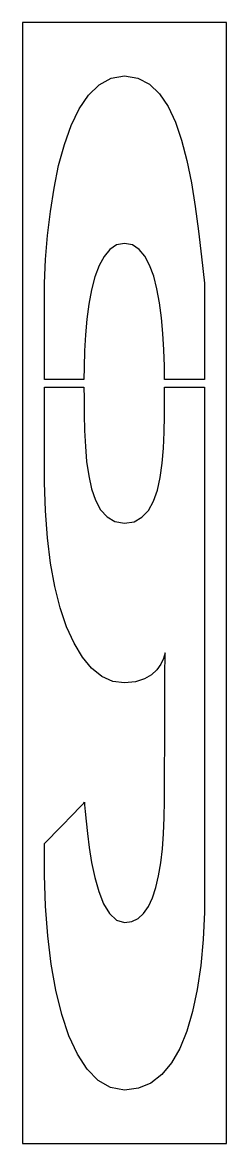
# Model space of a CAD drawing. Extents: x 0 to 20, y 0 to 110.
import ezdxf

# ---------------------------------------------------------------- set-up
doc = ezdxf.new("R2010")
doc.units = 0
doc.layers.add('CUT', color=7, linetype='Continuous')
doc.layers.add('OUTSIDE', color=1, linetype='Continuous')

msp = doc.modelspace()

# ---------------------------------------------------------------- linework, layer by layer
at = {"layer": 'CUT'}
for points in [[(13.8563, 77.883), (13.7681, 79.4804), (13.6309, 81.0288), (13.4349, 82.4988), (13.1801, 83.8708), (12.8665, 85.1056), (12.4647, 86.1738), (11.9943, 87.0656), (11.4259, 87.732), (10.7693, 88.1632), (10.0049, 88.32), (9.2307, 88.173), (8.5643, 87.732), (7.9959, 87.046), (7.5059, 86.1346), (7.1041, 85.0272), (6.7709, 83.763), (6.5063, 82.3714), (6.3103, 80.8818), (6.1731, 79.3432), (6.0751, 77.7654), (6.0359, 76.1876), (6.0281, 74.976), (2.1551, 74.976), (2.1551, 76.266), (2.1551, 77.8928), (2.1551, 79.5196), (2.1551, 81.1562), (2.1551, 82.783), (2.1551, 84.4098), (2.2727, 86.7324), (2.4589, 89.0942), (2.7333, 91.4462), (3.0959, 93.7492), (3.5467, 95.9542), (4.1053, 98.0122), (4.7717, 99.884), (5.5557, 101.5206), (6.4671, 102.8632), (7.5059, 103.8824), (8.6819, 104.5292), (10.0049, 104.7448), (11.3083, 104.5292), (12.4451, 103.9314), (13.4251, 103.0004), (14.2679, 101.746), (14.9931, 100.2172), (15.6007, 98.4434), (16.1201, 96.4442), (16.5513, 94.2686), (16.9335, 91.946), (17.2667, 89.5058), (17.5607, 86.9872), (17.8449, 84.4098), (17.8449, 79.5098), (17.8449, 74.976), (13.921, 74.976), (13.9053, 76.266)], [(4.5561, 10.5668), (3.8505, 12.6738), (3.2821, 15.0356), (2.8215, 17.613), (2.4883, 20.3864), (2.2629, 23.3068), (2.1551, 26.335), (2.1551, 29.4318), (2.2335, 29.5102), (2.4491, 29.7258), (2.7725, 30.059), (3.1841, 30.4804), (3.6349, 30.9508), (4.1249, 31.4506), (4.6051, 31.9504), (5.0657, 32.4306), (5.4675, 32.8422), (5.7909, 33.1852), (6.0065, 33.4008), (6.0751, 33.489), (6.0947, 33.244), (6.1437, 32.5972), (6.2319, 31.627), (6.3593, 30.4118), (6.5357, 29.0398), (6.7709, 27.5796), (7.0845, 26.1194), (7.4765, 24.7474), (7.9567, 23.5322), (8.5251, 22.562), (9.2111, 21.9152), (10.0049, 21.68), (10.7105, 21.778), (11.3377, 22.0818), (11.8767, 22.5816), (12.3471, 23.2676), (12.7489, 24.1202), (13.0723, 25.1198), (13.3467, 26.2664), (13.5623, 27.5306), (13.7191, 28.9222), (13.8269, 30.402), (13.8955, 31.9798), (13.9249, 33.6262), (13.9347, 35.3314), (13.9347, 37.0758), (13.9445, 38.83), (13.9445, 40.545), (13.9543, 42.211), (13.9543, 43.7692), (13.9543, 45.2), (13.9641, 46.4642), (13.9739, 47.5422), (13.9739, 48.1498), (13.8171, 47.601), (13.5525, 47.0326), (13.1703, 46.4838), (12.6411, 45.9938), (11.9551, 45.592), (11.0829, 45.3078), (10.0049, 45.2), (8.8485, 45.347), (7.7705, 45.837), (6.7807, 46.6308), (5.8693, 47.7186), (5.0559, 49.0808), (4.3307, 50.7076), (3.7035, 52.5696), (3.1743, 54.657), (2.7529, 56.9404), (2.4393, 59.4198), (2.2433, 62.0658), (2.1551, 64.8588), (2.1551, 66.4856), (2.1551, 68.1124), (2.1551, 69.749), (2.1551, 71.3758), (2.1551, 73.0026), (2.1551, 74.224), (6.0289, 74.224), (6.0359, 73.1202), (6.0457, 71.5424), (6.0849, 69.9646), (6.1633, 68.4064), (6.2907, 66.9168), (6.4965, 65.5154), (6.7807, 64.2414), (7.1629, 63.1242), (7.6627, 62.1932), (8.2899, 61.4876), (9.0641, 61.0368), (10.0049, 60.88), (10.9359, 61.0172), (11.7101, 61.4484), (12.3373, 62.1246), (12.8371, 63.0164), (13.2193, 64.1042), (13.5035, 65.3586), (13.6995, 66.7502), (13.8171, 68.2398), (13.8955, 69.8078), (13.9249, 71.415), (13.9249, 73.0418), (13.9249, 74.224), (17.8449, 74.224), (17.8449, 69.7), (17.8449, 64.8), (17.8449, 59.8902), (17.8449, 54.9902), (17.8449, 50.0804), (17.8449, 45.1804), (17.8449, 40.2706), (17.8449, 35.3706), (17.8449, 30.4608), (17.8449, 25.5608), (17.8253, 22.7188), (17.6979, 20.0238), (17.4725, 17.4758), (17.1295, 15.1238), (16.6787, 12.9678), (16.1005, 11.0372), (15.4145, 9.3418), (14.5913, 7.9208), (13.6505, 6.7742), (12.5725, 5.9314), (11.3573, 5.4218), (10.0049, 5.2552), (8.6427, 5.5002), (7.4275, 6.196), (6.3397, 7.2936), (5.3793, 8.7636)]]:
    msp.add_lwpolyline(points, close=True, dxfattribs=at)
at = {"layer": 'OUTSIDE'}
msp.add_lwpolyline([(0, 0), (20, 0), (20, 110), (0, 110)], close=True, dxfattribs=at)

doc.saveas('drawing.dxf')
